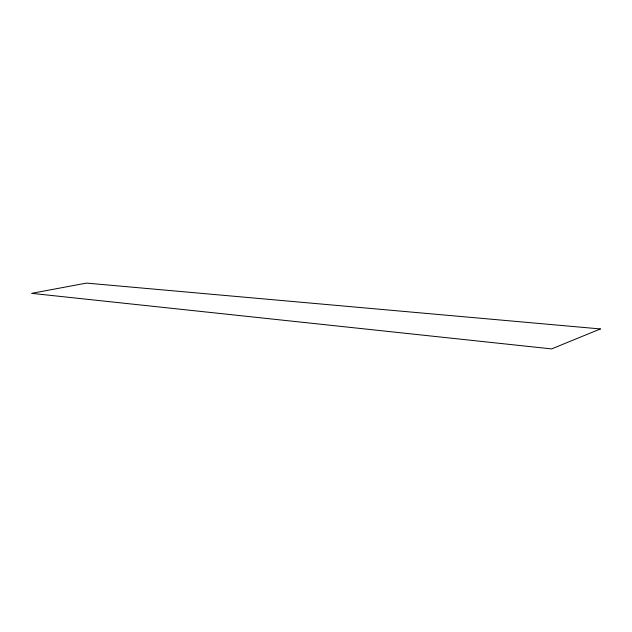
<?xml version="1.0" encoding="UTF-8"?>
<svg xmlns="http://www.w3.org/2000/svg" width="632" height="632" viewBox="0 0 632 632"><rect width="100%" height="100%" fill="white"/><g stroke="black" fill="none" stroke-linecap="round" stroke-linejoin="round"><path stroke-width="0.95" d="M600.4 328.94L551.61 348.904L31.6 293.351L86.489 283.097L600.4 328.94"/></g></svg>
